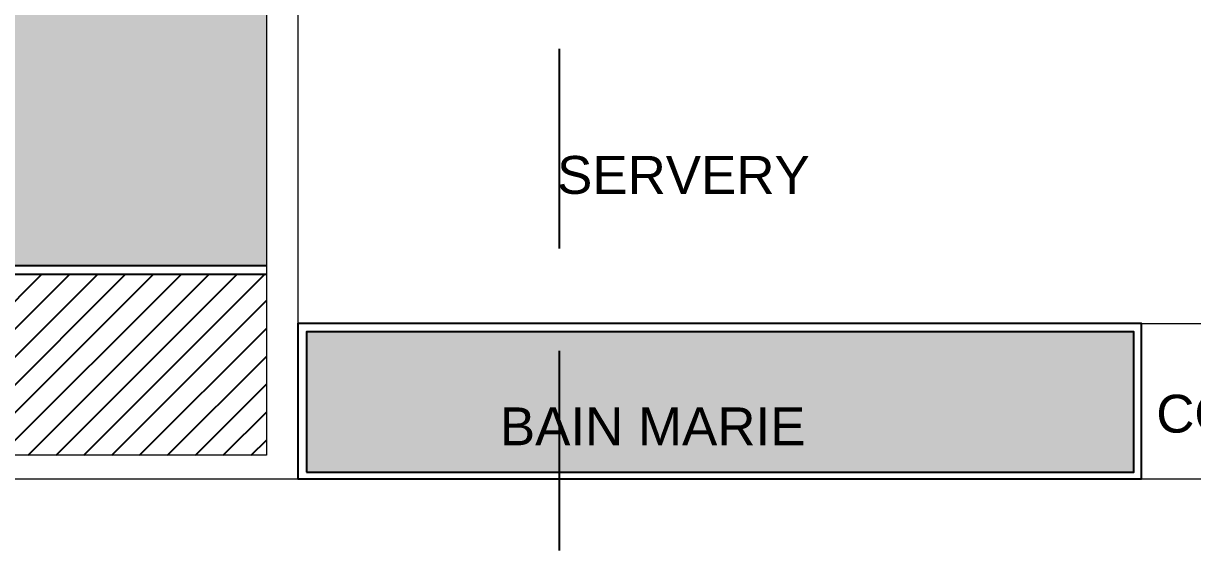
# Model space of a CAD drawing. Header units: metres. Extents: x 75097 to 220695, y -1557923 to -1361206.
# Drawn here: x 102802 to 106509, y -1379906 to -1378235 of the extents above; entities that cross this region are included whole.
import ezdxf

# ---------------------------------------------------------------- set-up
doc = ezdxf.new("R2010")
doc.units = ezdxf.units.M
doc.layers.get('0').update_dxf_attribs({"lineweight": 0})
for name, color, linetype in [('A-100 - Copy$0$PDF2_Geometry', 8, 'Continuous'), ('A-100 - Copy$0$PDF_Geometry', 8, 'Continuous'), ('A-100 - Copy$0$PDF_Solid Fills', 8, 'Continuous'), ('A-100 - Copy$0$PDF_Text', 8, 'Continuous')]:
    doc.layers.add(name, color=color, linetype=linetype)
doc.styles.add('A-100 - Copy$0$PDF Arial', font='arial.ttf')

# ---------------------------------------------------------------- blocks, each defined once
blk = doc.blocks.new('A-100 - Copy$0$A$C02230961')
at = {"layer": 'A-100 - Copy$0$PDF_Geometry', "lineweight": 25}
h = blk.add_hatch(dxfattribs=at)
h.set_pattern_fill('ANGLE', color=256, scale=500)
h.set_pattern_definition([(0, (-1219317.64, -1092026.17), (0, 137.5), [100, -37.5]), (90, (-1219317.64, -1092026.17), (-137.5, 8e-15), [100, -37.5])])
h.paths.add_polyline_path([(10723.7, -4993.7), (11262.7, -4993.7), (11262.7, -4562.4), (10962.9, -4562.4), (10962.9, -4602.9), (10821.4, -4602.9), (10821.4, -4562.4), (10349.7, -4562.4), (10349.7, -4602.9), (10208.2, -4602.9), (10208.2, -4562.4), (10033, -4562.4), (10033, -4003.2), (9938.7, -4003.2), (9938.7, -4562.4), (9635.5, -4562.4), (9635.5, -4602.9), (9500.8, -4602.9), (9500.8, -4562.4), (9022.4, -4562.4), (9022.4, -4602.9), (8887.6, -4602.9), (8887.6, -4562.4), (8705.7, -4562.4), (8705.7, -5307.5), (8739.4, -5307.5), (8723.2, -5388.4), (9042.6, -5388.4), (9042.6, -5428.8), (9039.6, -5428.8, -0.375368), (8715.8, -5711.8, -0.39984), (9466.1, -6426), (9467.1, -6426), (9467.1, -6466.4), (9433.4, -6466.4), (9419.9, -6483.3, -0.414214), (9389.6, -6513.6), (9393, -6520.3), (9302, -6513.6, -0.599371), (9276.8, -6466.4), (8723.2, -6466.4), (8741.3, -6556.8), (10723.7, -6556.8)])
h.paths.add_polyline_path([(14436.9, -4636.6), (11970.2, -4636.6), (11970.2, -6461.7), (11336.8, -6461.7), (11336.8, -6630.9), (11262.7, -6630.9), (11262.7, -7372.1), (11262.7, -7439.5), (11336.8, -7439.5), (11336.8, -8355.8), (12536.8, -8355.8), (12536.8, -8066.1), (12516.6, -8066.1), (12531.4, -7992), (12536.8, -7992), (12536.8, -7318.2), (12530.1, -7318.2), (12516.6, -7250.8), (12536.8, -7250.8), (12536.8, -6967.8), (12516.6, -6967.8), (12532.8, -6887), (12536.8, -6887), (12536.8, -6219.9), (12530.1, -6219.9), (12516.6, -6145.8), (12536.8, -6145.8), (12536.8, -5761.8), (14436.9, -5761.8)])
h.paths.add_polyline_path([(12037, -7392.3), (12030.8, -7392.3), (12030.8, -7405.2, 0.414215)], flags=16)
h.paths.add_polyline_path([(12091.4, -7338.4), (12091.4, -7378.8), (11343.5, -7378.8), (11343.5, -7338.4), (11902.8, -7338.4), (11902.8, -7331.7), (11923, -7331.7), (11923, -7311.5), (12030.8, -7311.5), (12030.8, -7331.7), (12057.7, -7331.7)], flags=16)
h.paths.add_polyline_path([(11933.1, -7405.8), (12024.1, -7412.5), (11933.1, -7405.8, -0.517639), (11923.6, -7392.3), (11923, -7392.3), (11923, -7395.7, 0.414214)], flags=16)
h.paths.add_polyline_path([(11350.3, -7392.3), (11363.8, -7459.7), (11343.5, -7459.7), (11343.5, -7392.3)], flags=16)
h.paths.add_polyline_path([(2957.3, -10511.9), (2877.6, -10511.9), (2877.6, -10538.9), (2796.7, -10524.2), (2796.7, -11076.3, -0.599371), (2843.9, -11101.5), (2843.9, -11192.4), (2839.5, -11173.3, -0.584927), (2813.6, -11219.4), (2816.9, -11226.1), (2803.4, -11226.1), (2803.4, -11232.9), (2796.7, -11266.5), (2756.3, -11266.5), (2756.3, -11265.6, -0.39984), (2042.1, -10515.3, -0.381307), (1752.3, -10839.9), (1752.3, -10842.1), (1718.7, -10842.1), (1718.7, -10518.7), (1678.2, -10518.7), (1657.3, -10518.7), (1657.3, -10511.9), (-42.7, -10511.9), (-42.7, -11138.2), (-42.7, -12311.9), (2957.3, -12311.9)])
h.paths.add_polyline_path([(637.7, -11637.3), (2299.7, -11637.3), (2299.7, -11241.3), (637.7, -11241.3)], flags=24)
h.paths.add_polyline_path([(12347.4, -5213.9), (13381.6, -5213.9), (13381.6, -4916.9), (12347.4, -4916.9)], flags=24)
h.paths.add_polyline_path([(8700, -6312.9), (10212.7, -6312.9), (10212.7, -5593.3), (8700, -5593.3)], flags=9)
h.paths.add_polyline_path([(10170.8, -5243.1), (10170.8, -6572.5), (10710.4, -6572.5), (10710.4, -5243.1)], flags=9)
h.paths.add_polyline_path([(9375.1, -4957.7), (10990.8, -4957.7), (10990.8, -4660.8), (9375.1, -4660.8)], flags=24)
h = blk.add_hatch(dxfattribs=at)
h.set_pattern_fill('ANSI31', color=256, scale=500)
h.set_pattern_definition([(45, (-1245320.87, -1092027.12), (-44.1941738, 44.1941738), [])])
h.paths.add_polyline_path([(2957.3, -12338.9), (-42.7, -12338.9), (-42.7, -12911.9), (2957.3, -12911.9)])
h.paths.add_polyline_path([(691.9, -12758.5), (2363.5, -12758.5), (2363.5, -12461.6), (691.9, -12461.6)], flags=24)
at = {"layer": 'A-100 - Copy$0$PDF_Solid Fills'}
h = blk.add_hatch(color=256, dxfattribs=at)
h.dxf.hatch_style = 1
h.paths.add_polyline_path([(5706.6, -12521.1), (3084.3, -12521.1), (3084.3, -12965.8), (5706.6, -12965.8)])
h.paths.add_polyline_path([(3258.9, -7978.8), (3258.9, -7662.2), (4902.9, -7662.2), (4902.9, -7978.8)], flags=16)
h.paths.add_polyline_path([(2470.5, -8174.2), (5799, -8174.2), (5799, -7426.3), (2470.5, -7426.3)])
h.paths.add_polyline_path([(3646.7, -12958.7), (4882.1, -12958.7), (4882.1, -12661.7), (3646.7, -12661.7)], flags=24)
at = {"layer": 'A-100 - Copy$0$PDF2_Geometry', "lineweight": 25, "elevation": -2.4}
for points in [[(3057.3, -12986), (5731.6, -12986), (5731.6, -12494.2), (3057.3, -12494.2)], [(3084.3, -12965.8), (5706.6, -12965.8), (5706.6, -12521.1), (3084.3, -12521.1)]]:
    blk.add_lwpolyline(points, close=True, dxfattribs=at)
at = {"layer": 'A-100 - Copy$0$PDF_Geometry', "lineweight": 5, "elevation": -2.4}
for points in [[(2957.3, -10511.9), (2957.3, -12911.9)], [(3057.3, -10511.9), (3057.3, -12986)], [(5731.6, -12494.2), (6931, -12494.2)], [(2957.3, -12911.9), (-42.7, -12911.9)], [(5731.6, -12905.2), (5731.6, -12986)], [(-42.7, -12986), (5731.6, -12986), (6931, -12986)]]:
    blk.add_lwpolyline(points, dxfattribs=at)
at = {"layer": 'A-100 - Copy$0$PDF_Geometry', "elevation": -2.4}
for points in [[(3885.5, -11623.6), (3885.5, -12257)], [(3885.5, -12580.4), (3885.5, -13213.8)]]:
    blk.add_lwpolyline(points, dxfattribs=at)
at = {"layer": 'A-100 - Copy$0$PDF_Geometry', "lineweight": 25, "elevation": -2.4}
for points in [[(2957.3, -12311.9), (-42.7, -12311.9)], [(2957.3, -12338.9), (-42.7, -12338.9)]]:
    blk.add_lwpolyline(points, dxfattribs=at)
at = {"layer": 'A-100 - Copy$0$PDF_Text', "char_height": 120, "attachment_point": 7, "style": 'A-100 - Copy$0$PDF Arial'}
for s, insert in [('SERVERY', (3878.7, -12085.2, -2.4)), (' COUNTER', (5731.6, -12841.7, -2.4)), ('BAIN MARIE', (3697.4, -12880.1, -2))]:
    blk.add_mtext(s, dxfattribs=dict(at, insert=insert))
blk = doc.blocks.new('A-100 - Copy')
blk.add_blockref('A-100 - Copy$0$A$C02230961', (100615.3, -1366691.8, 2.4))

msp = doc.modelspace()

# ---------------------------------------------------------------- block references
msp.add_blockref('A-100 - Copy', (0, 0))

doc.saveas('drawing.dxf')
